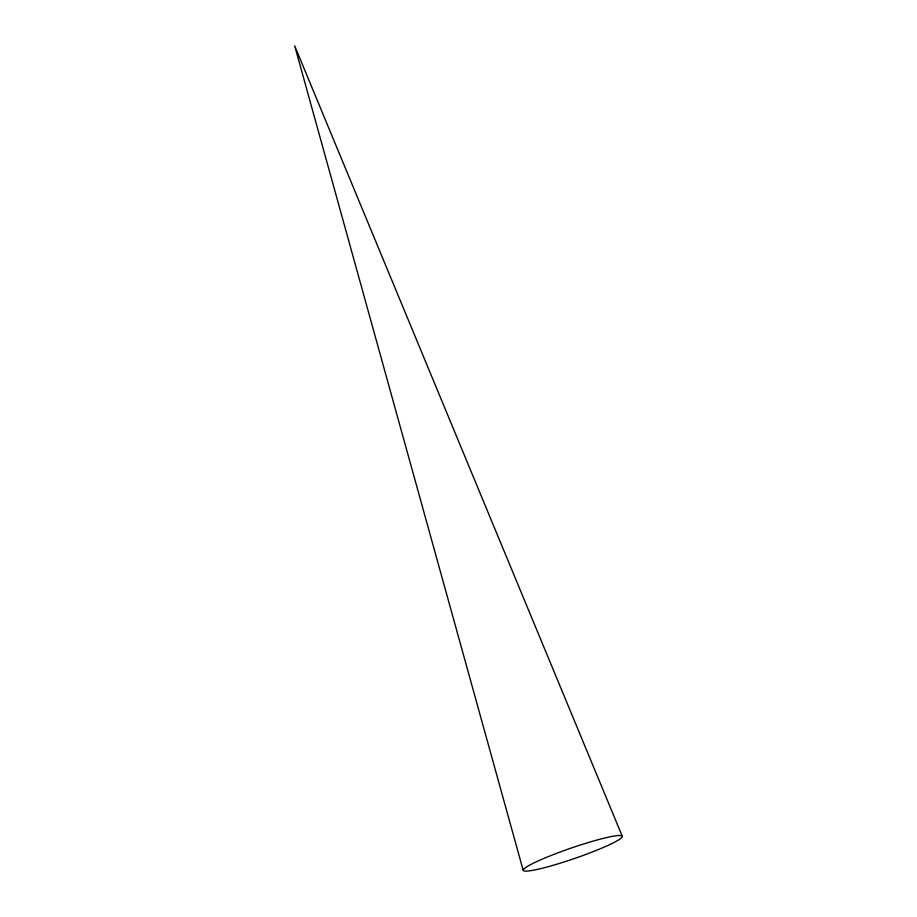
<?xml version="1.0" encoding="UTF-8"?>
<svg xmlns="http://www.w3.org/2000/svg" width="917" height="917" viewBox="0 0 917 917"><rect width="100%" height="100%" fill="white"/><g stroke="black" fill="none" stroke-linecap="round" stroke-linejoin="round"><path stroke-width="1.38" d="M622.299 836.315A52.407 5.479 -19 0 0 546.853 857.189A52.407 5.479 -19 0 0 549.042 866.462A52.407 5.479 -19 0 0 622.299 836.315L294.701 45.85L523.171 870.325"/></g></svg>
